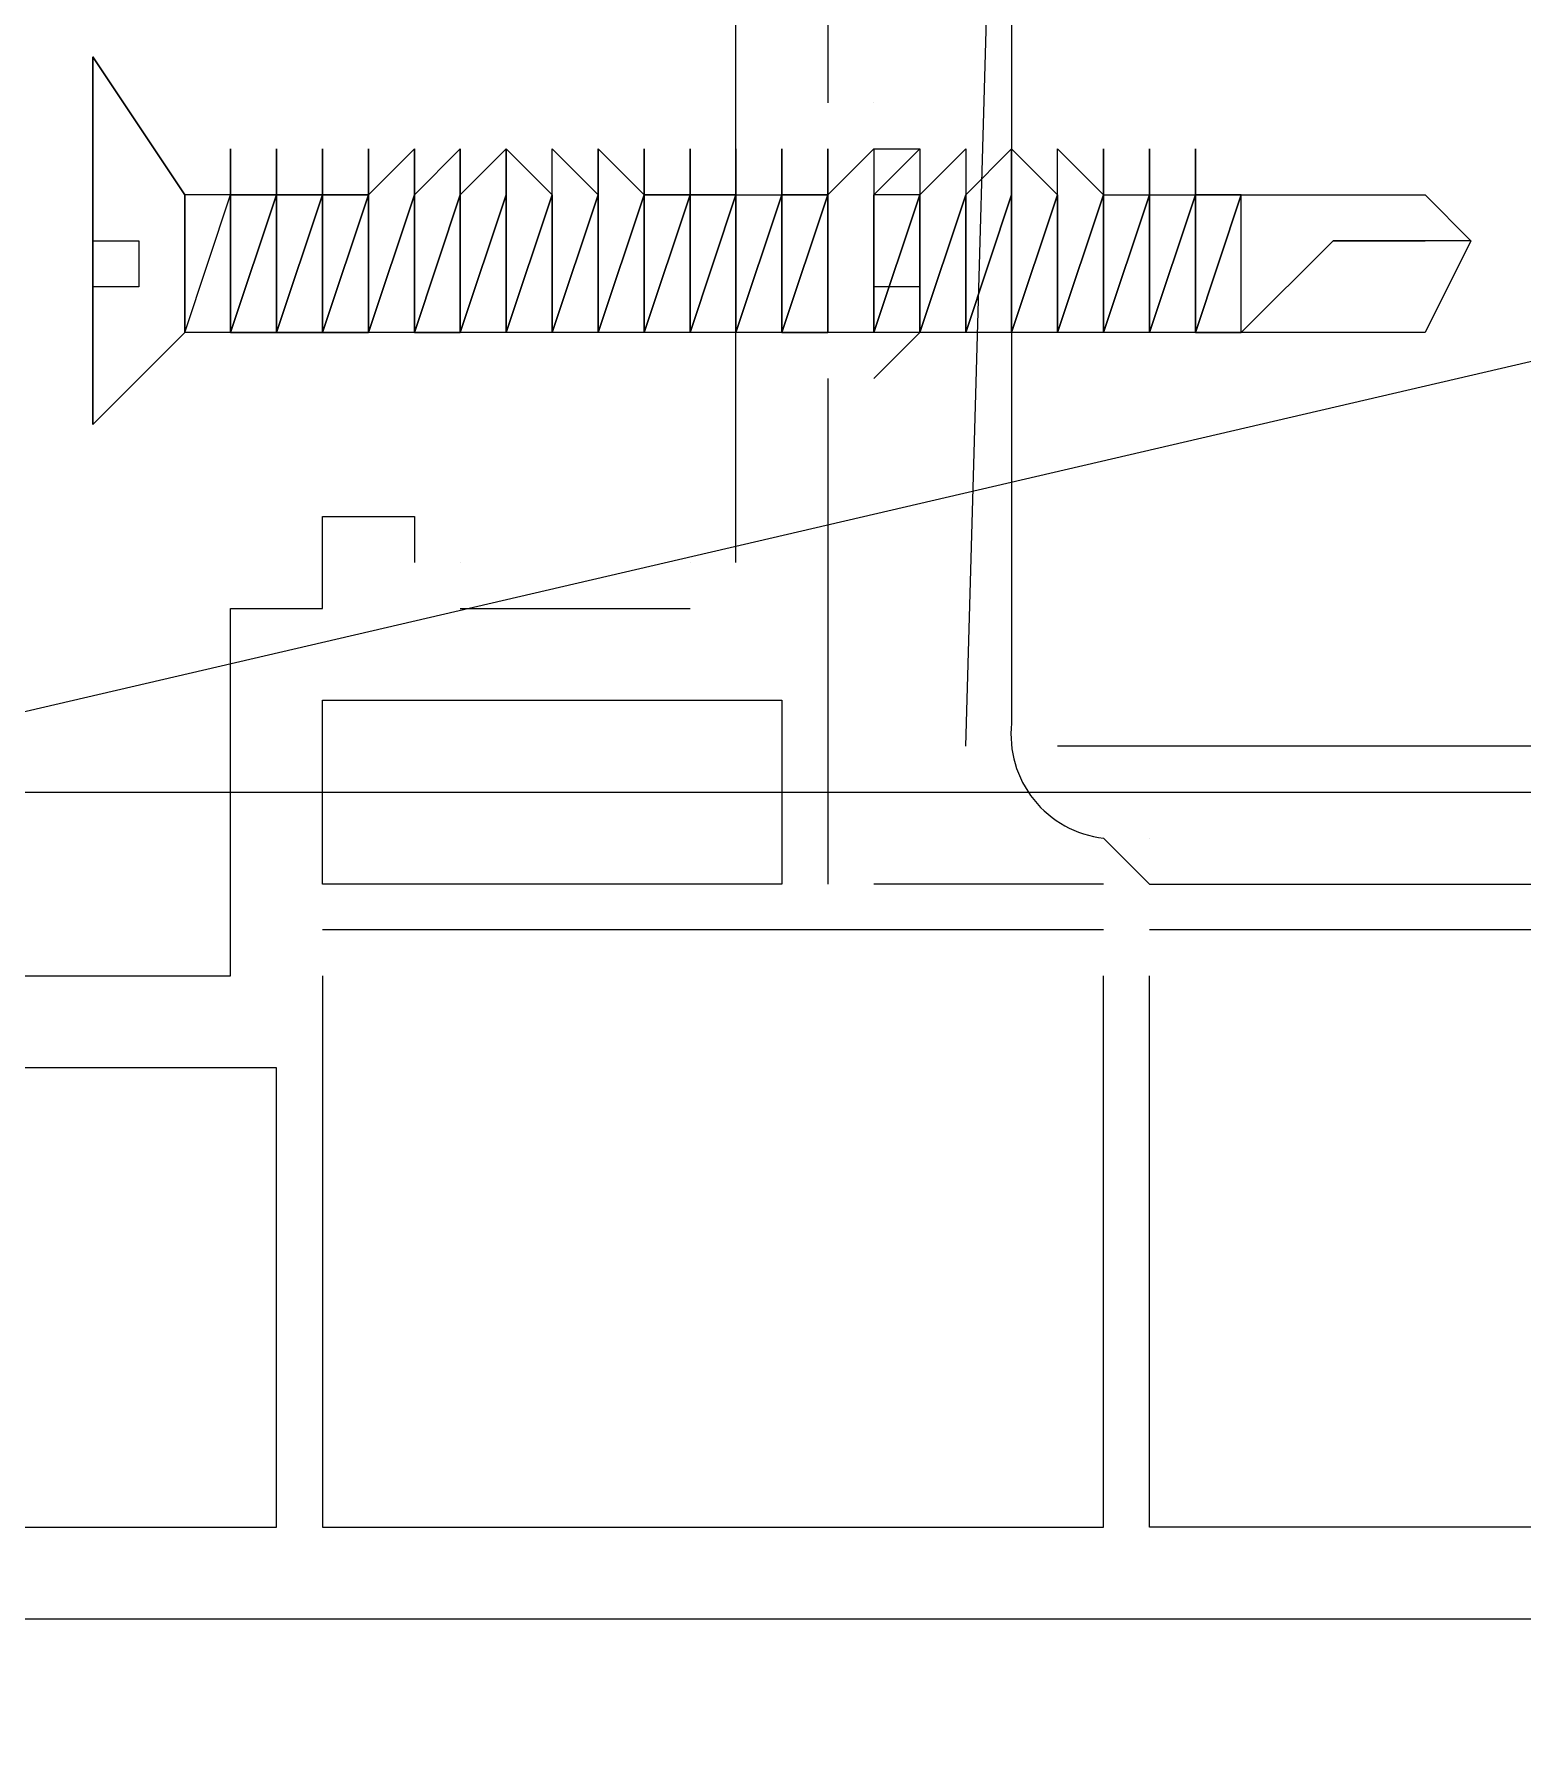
# Model space of a CAD drawing. Header units: millimetres. Extents: x 906 to 41302, y 848 to 28850.
# Drawn here: x 18526.9 to 18561.18, y 17320.17 to 17359.32 of the extents above; entities that cross this region are included whole.
import ezdxf

# ---------------------------------------------------------------- set-up
doc = ezdxf.new("R2010")
doc.units = ezdxf.units.MM
doc.layers.add('PDF_X-단위세대$및$주동평면도$A-DOOR', color=7, linetype='Continuous')

msp = doc.modelspace()

# ---------------------------------------------------------------- linework, layer by layer
at = {"layer": 'PDF_X-단위세대$및$주동평면도$A-DOOR', "lineweight": 5}
for points in [[(18529.312, 17481.561), (19119.862, 17481.561), (18518.728, 17341.861), (19129.387, 17341.861)], [(18530.37, 17355.619), (18530.37, 17352.444), (18528.253, 17350.328), (18528.253, 17358.794)], [(18531.428, 17355.619), (18531.428, 17352.444), (18530.37, 17352.444), (18531.428, 17355.619), (18531.428, 17356.678)], [(18532.487, 17355.619), (18532.487, 17352.444), (18531.428, 17352.444), (18532.487, 17355.619), (18532.487, 17356.678)], [(18532.487, 17352.444), (18533.545, 17355.619), (18533.545, 17356.678), (18533.545, 17355.619), (18533.545, 17352.444)], [(18533.545, 17352.444), (18534.603, 17355.619), (18534.603, 17356.678), (18534.603, 17355.619), (18534.603, 17352.444)], [(18534.603, 17355.619), (18534.603, 17356.678)], [(18534.603, 17352.444), (18534.603, 17355.619), (18535.662, 17356.678), (18535.662, 17355.619), (18536.72, 17356.678), (18536.72, 17355.619), (18537.778, 17356.678), (18537.778, 17355.619), (18537.778, 17356.678), (18538.837, 17355.619), (18537.778, 17352.444), (18536.72, 17352.444), (18535.662, 17352.444)], [(18534.603, 17352.444), (18534.603, 17355.619), (18535.662, 17356.678), (18535.662, 17355.619)], [(18534.603, 17352.444), (18535.662, 17355.619), (18535.662, 17356.678), (18534.603, 17355.619)], [(18552.595, 17352.444), (18551.537, 17352.444), (18550.478, 17352.444), (18549.42, 17352.444), (18548.362, 17352.444), (18547.303, 17352.444), (18546.245, 17352.444), (18545.187, 17352.444), (18544.128, 17352.444), (18543.07, 17352.444), (18542.012, 17352.444), (18540.953, 17352.444), (18539.895, 17352.444), (18538.837, 17352.444), (18537.778, 17352.444), (18536.72, 17352.444), (18535.662, 17352.444), (18534.603, 17352.444), (18534.603, 17355.619), (18535.662, 17356.678), (18535.662, 17355.619), (18536.72, 17356.678), (18536.72, 17355.619), (18537.778, 17356.678), (18537.778, 17355.619), (18537.778, 17356.678), (18538.837, 17355.619), (18538.837, 17356.678), (18539.895, 17355.619), (18539.895, 17356.678), (18540.953, 17355.619), (18540.953, 17356.678), (18540.953, 17355.619), (18542.012, 17355.619), (18542.012, 17356.678), (18542.012, 17355.619), (18543.07, 17355.619), (18543.07, 17356.678), (18543.07, 17355.619), (18544.128, 17355.619), (18544.128, 17356.678), (18544.128, 17355.619), (18545.187, 17355.619), (18545.187, 17356.678), (18545.187, 17355.619), (18546.245, 17356.678), (18546.245, 17355.619), (18547.303, 17356.678), (18547.303, 17355.619), (18548.362, 17356.678), (18548.362, 17355.619), (18549.42, 17356.678), (18549.42, 17355.619), (18549.42, 17356.678), (18550.478, 17355.619), (18550.478, 17356.678), (18551.537, 17355.619), (18551.537, 17356.678), (18551.537, 17355.619), (18552.595, 17355.619), (18552.595, 17356.678), (18552.595, 17355.619), (18553.653, 17355.619), (18553.653, 17356.678), (18553.653, 17355.619), (18553.653, 17352.444)], [(18535.662, 17352.444), (18535.662, 17355.619), (18536.72, 17356.678), (18536.72, 17355.619)], [(18535.662, 17352.444), (18536.72, 17355.619), (18536.72, 17356.678), (18535.662, 17355.619)], [(18537.778, 17355.619), (18536.72, 17352.444), (18536.72, 17355.619), (18537.778, 17356.678)], [(18537.778, 17355.619), (18536.72, 17352.444), (18536.72, 17355.619), (18537.778, 17356.678)], [(18537.778, 17352.444), (18537.778, 17355.619), (18537.778, 17356.678), (18538.837, 17355.619)], [(18537.778, 17352.444), (18538.837, 17355.619), (18537.778, 17356.678), (18537.778, 17355.619)], [(18538.837, 17352.444), (18538.837, 17355.619), (18538.837, 17356.678), (18539.895, 17355.619)], [(18540.953, 17355.619), (18540.953, 17352.444), (18539.895, 17352.444), (18540.953, 17355.619), (18540.953, 17356.678)], [(18540.953, 17355.619), (18540.953, 17352.444), (18539.895, 17352.444), (18540.953, 17355.619), (18540.953, 17356.678)], [(18539.895, 17352.444), (18539.895, 17355.619), (18539.895, 17356.678), (18540.953, 17355.619), (18540.953, 17356.678), (18540.953, 17355.619), (18540.953, 17352.444)], [(18539.895, 17352.444), (18539.895, 17355.619), (18539.895, 17356.678), (18540.953, 17355.619)], [(18539.895, 17352.444), (18540.953, 17355.619), (18539.895, 17356.678), (18539.895, 17355.619)], [(18542.012, 17355.619), (18542.012, 17356.678), (18542.012, 17355.619), (18542.012, 17352.444), (18540.953, 17352.444)], [(18543.07, 17355.619), (18543.07, 17352.444), (18542.012, 17352.444), (18543.07, 17355.619), (18543.07, 17356.678)], [(18543.07, 17352.444), (18544.128, 17355.619), (18544.128, 17356.678), (18544.128, 17355.619), (18545.187, 17355.619), (18545.187, 17356.678), (18545.187, 17355.619), (18545.187, 17352.444), (18544.128, 17352.444)], [(18544.128, 17355.619), (18544.128, 17352.444), (18543.07, 17352.444), (18544.128, 17355.619), (18544.128, 17356.678)], [(18544.128, 17355.619), (18544.128, 17352.444), (18543.07, 17352.444), (18544.128, 17355.619), (18544.128, 17356.678)], [(18544.128, 17352.444), (18545.187, 17355.619), (18545.187, 17356.678), (18545.187, 17355.619), (18545.187, 17352.444)], [(18544.128, 17352.444), (18545.187, 17352.444), (18545.187, 17355.619), (18545.187, 17356.678), (18545.187, 17355.619)], [(18546.245, 17355.619), (18546.245, 17352.444), (18545.187, 17352.444), (18545.187, 17355.619), (18546.245, 17356.678)], [(18547.303, 17355.619), (18546.245, 17355.619), (18547.303, 17356.678)], [(18547.303, 17355.619), (18546.245, 17352.444), (18546.245, 17355.619), (18547.303, 17356.678)], [(18547.303, 17352.444), (18547.303, 17355.619), (18548.362, 17356.678), (18548.362, 17355.619)], [(18548.362, 17352.444), (18548.362, 17355.619), (18549.42, 17356.678), (18549.42, 17355.619)], [(18550.478, 17355.619), (18549.42, 17352.444), (18549.42, 17355.619), (18549.42, 17356.678)], [(18550.478, 17355.619), (18549.42, 17352.444), (18549.42, 17355.619), (18549.42, 17356.678)], [(18550.478, 17355.619), (18550.478, 17352.444), (18549.42, 17352.444), (18549.42, 17355.619), (18549.42, 17356.678)], [(18550.478, 17352.444), (18551.537, 17355.619), (18551.537, 17356.678), (18551.537, 17355.619), (18551.537, 17352.444)], [(18550.478, 17352.444), (18550.478, 17355.619), (18550.478, 17356.678), (18551.537, 17355.619)], [(18551.537, 17352.444), (18552.595, 17355.619), (18552.595, 17356.678), (18552.595, 17355.619), (18553.653, 17355.619), (18553.653, 17356.678), (18553.653, 17355.619), (18554.712, 17355.619), (18553.653, 17352.444), (18552.595, 17352.444)], [(18551.537, 17352.444), (18552.595, 17355.619), (18552.595, 17356.678), (18552.595, 17355.619), (18552.595, 17352.444)], [(18551.537, 17352.444), (18552.595, 17355.619), (18552.595, 17356.678), (18552.595, 17355.619), (18552.595, 17352.444)], [(18553.653, 17355.619), (18553.653, 17352.444), (18552.595, 17352.444), (18553.653, 17355.619), (18553.653, 17356.678)], [(18553.653, 17355.619), (18553.653, 17352.444), (18552.595, 17352.444), (18553.653, 17355.619), (18553.653, 17356.678)], [(18531.428, 17352.444), (18531.428, 17355.619), (18532.487, 17355.619)], [(18532.487, 17352.444), (18532.487, 17355.619), (18533.545, 17355.619)], [(18534.603, 17355.619), (18533.545, 17352.444), (18533.545, 17355.619)], [(18535.662, 17355.619), (18535.662, 17352.444), (18534.603, 17352.444)], [(18534.603, 17352.444), (18535.662, 17355.619), (18535.662, 17352.444)], [(18536.72, 17355.619), (18536.72, 17352.444), (18535.662, 17352.444)], [(18536.72, 17355.619), (18535.662, 17352.444), (18536.72, 17352.444)], [(18536.72, 17352.444), (18537.778, 17355.619), (18537.778, 17352.444)], [(18536.72, 17352.444), (18537.778, 17355.619), (18537.778, 17352.444)], [(18537.778, 17352.444), (18538.837, 17355.619), (18538.837, 17352.444)], [(18538.837, 17352.444), (18539.895, 17355.619), (18539.895, 17352.444)], [(18542.012, 17355.619), (18540.953, 17352.444), (18540.953, 17355.619)], [(18542.012, 17355.619), (18543.07, 17355.619), (18542.012, 17352.444)], [(18544.128, 17355.619), (18543.07, 17352.444), (18543.07, 17355.619)], [(18544.128, 17352.444), (18544.128, 17355.619), (18545.187, 17355.619)], [(18544.128, 17352.444), (18545.187, 17355.619), (18544.128, 17355.619)], [(18547.303, 17355.619), (18547.303, 17352.444), (18546.245, 17352.444)], [(18547.303, 17352.444), (18548.362, 17355.619), (18548.362, 17352.444)], [(18549.42, 17355.619), (18549.42, 17352.444), (18548.362, 17352.444)], [(18550.478, 17355.619), (18550.478, 17352.444), (18549.42, 17352.444)], [(18550.478, 17355.619), (18550.478, 17352.444), (18549.42, 17352.444)], [(18550.478, 17352.444), (18551.537, 17355.619), (18551.537, 17352.444)], [(18552.595, 17355.619), (18551.537, 17352.444), (18551.537, 17355.619)], [(18553.653, 17355.619), (18552.595, 17352.444), (18552.595, 17355.619)], [(18553.653, 17355.619), (18552.595, 17352.444), (18552.595, 17355.619)], [(18554.712, 17355.619), (18553.653, 17352.444), (18553.653, 17355.619)], [(18560.003, 17354.561), (18558.945, 17352.444), (18554.712, 17352.444), (18554.712, 17355.619), (18558.945, 17355.619)], [(18553.653, 17352.444), (18554.712, 17352.444)], [(18533.545, 17339.744), (18533.545, 17343.978), (18544.128, 17343.978), (18544.128, 17339.744)]]:
    msp.add_lwpolyline(points, close=True, dxfattribs=at)
for points in [[(18591.927, 17333.945, -0.260906), (18587.52, 17338.686), (18577.995, 17339.744), (18587.52, 17339.744, -0.21556), (18589.637, 17343.978), (18589.637, 17350.328), (18587.52, 17351.386), (18589.637, 17352.444), (18589.637, 17367.261), (18587.52, 17368.319), (18589.637, 17369.378), (18589.637, 17381.019, -0.326664), (18586.462, 17383.136), (18566.353, 17383.136), (18566.353, 17382.078), (18565.295, 17382.078), (18565.295, 17383.136), (18545.187, 17383.136), (18545.187, 17377.844), (18548.362, 17376.786), (18545.187, 17375.728), (18545.187, 17357.736)], [(18548.362, 17342.919), (18549.42, 17379.961), (18549.42, 17343.448, 0.414215), (18551.537, 17340.803), (18552.595, 17339.744), (18575.878, 17339.744)]]:
    msp.add_lwpolyline(points, format="xyb", dxfattribs=at)
for points in [[(18543.07, 17347.153), (18543.07, 17361.969)], [(18534.603, 17355.619), (18533.545, 17355.619), (18533.545, 17356.678), (18533.545, 17355.619), (18532.487, 17355.619), (18532.487, 17356.678), (18532.487, 17355.619), (18531.428, 17355.619), (18530.37, 17355.619), (18528.253, 17358.794), (18528.253, 17350.328), (18530.37, 17352.444), (18530.37, 17355.619), (18530.37, 17354.561)], [(18545.187, 17357.736), (18545.187, 17357.736)], [(18546.245, 17357.736), (18546.245, 17357.736)], [(18531.428, 17356.678), (18531.428, 17356.678)], [(18532.487, 17356.678), (18532.487, 17356.678)], [(18533.545, 17356.678), (18533.545, 17356.678)], [(18534.603, 17356.678), (18534.603, 17356.678)], [(18535.662, 17356.678), (18535.662, 17356.678)], [(18535.662, 17356.678), (18535.662, 17356.678)], [(18535.662, 17356.678), (18535.662, 17356.678)], [(18535.662, 17356.678), (18535.662, 17356.678)], [(18536.72, 17356.678), (18536.72, 17356.678)], [(18536.72, 17356.678), (18536.72, 17356.678)], [(18536.72, 17356.678), (18536.72, 17356.678)], [(18536.72, 17356.678), (18536.72, 17356.678)], [(18537.778, 17356.678), (18537.778, 17356.678)], [(18537.778, 17356.678), (18537.778, 17356.678)], [(18537.778, 17356.678), (18537.778, 17356.678)], [(18537.778, 17356.678), (18537.778, 17356.678)], [(18537.778, 17356.678), (18537.778, 17356.678)], [(18537.778, 17356.678), (18537.778, 17356.678)], [(18538.837, 17355.619), (18537.778, 17356.678), (18538.837, 17355.619)], [(18537.778, 17356.678), (18537.778, 17356.678)], [(18537.778, 17356.678), (18537.778, 17356.678)], [(18538.837, 17356.678), (18538.837, 17356.678)], [(18538.837, 17356.678), (18538.837, 17356.678)], [(18539.895, 17356.678), (18539.895, 17356.678)], [(18539.895, 17356.678), (18539.895, 17356.678)], [(18539.895, 17356.678), (18539.895, 17356.678)], [(18539.895, 17356.678), (18539.895, 17356.678)], [(18543.07, 17352.444), (18543.07, 17355.619), (18542.012, 17355.619), (18542.012, 17356.678), (18542.012, 17355.619), (18542.012, 17356.678), (18542.012, 17355.619), (18542.012, 17352.444), (18540.953, 17352.444)], [(18540.953, 17356.678), (18540.953, 17356.678)], [(18540.953, 17356.678), (18540.953, 17356.678)], [(18540.953, 17356.678), (18540.953, 17356.678)], [(18540.953, 17356.678), (18540.953, 17356.678)], [(18542.012, 17356.678), (18542.012, 17356.678)], [(18542.012, 17356.678), (18542.012, 17356.678)], [(18543.07, 17356.678), (18543.07, 17356.678)], [(18543.07, 17356.678), (18543.07, 17356.678)], [(18544.128, 17356.678), (18544.128, 17356.678)], [(18544.128, 17356.678), (18544.128, 17356.678)], [(18544.128, 17356.678), (18544.128, 17356.678)], [(18544.128, 17356.678), (18544.128, 17356.678)], [(18545.187, 17356.678), (18545.187, 17356.678)], [(18545.187, 17356.678), (18545.187, 17356.678)], [(18545.187, 17352.444), (18545.187, 17355.619), (18546.245, 17356.678), (18546.245, 17355.619)], [(18545.187, 17356.678), (18545.187, 17356.678)], [(18545.187, 17356.678), (18545.187, 17356.678)], [(18546.245, 17356.678), (18547.303, 17356.678)], [(18548.362, 17356.678), (18548.362, 17355.619), (18547.303, 17352.444), (18546.245, 17351.386)], [(18546.245, 17356.678), (18546.245, 17356.678)], [(18546.245, 17356.678), (18546.245, 17356.678)], [(18546.245, 17356.678), (18546.245, 17356.678)], [(18547.303, 17356.678), (18547.303, 17356.678)], [(18547.303, 17356.678), (18547.303, 17356.678)], [(18547.303, 17356.678), (18547.303, 17356.678)], [(18548.362, 17356.678), (18548.362, 17356.678)], [(18548.362, 17356.678), (18548.362, 17356.678)], [(18548.362, 17356.678), (18548.362, 17356.678)], [(18549.42, 17356.678), (18549.42, 17356.678)], [(18549.42, 17356.678), (18549.42, 17356.678)], [(18549.42, 17356.678), (18549.42, 17356.678)], [(18549.42, 17356.678), (18549.42, 17356.678)], [(18549.42, 17356.678), (18549.42, 17356.678)], [(18549.42, 17356.678), (18549.42, 17356.678)], [(18550.478, 17356.678), (18550.478, 17356.678)], [(18550.478, 17355.619), (18550.478, 17356.678)], [(18550.478, 17356.678), (18550.478, 17356.678)], [(18551.537, 17356.678), (18551.537, 17356.678)], [(18551.537, 17356.678), (18551.537, 17356.678)], [(18552.595, 17356.678), (18552.595, 17356.678)], [(18552.595, 17356.678), (18552.595, 17356.678)], [(18552.595, 17356.678), (18552.595, 17356.678)], [(18552.595, 17356.678), (18552.595, 17356.678)], [(18553.653, 17356.678), (18553.653, 17356.678)], [(18553.653, 17356.678), (18553.653, 17356.678)], [(18553.653, 17356.678), (18553.653, 17356.678)], [(18553.653, 17356.678), (18553.653, 17356.678)], [(18530.37, 17355.619), (18530.37, 17355.619)], [(18531.428, 17355.619), (18531.428, 17355.619)], [(18531.428, 17355.619), (18531.428, 17355.619)], [(18532.487, 17355.619), (18532.487, 17355.619)], [(18532.487, 17355.619), (18532.487, 17355.619)], [(18532.487, 17355.619), (18532.487, 17355.619)], [(18533.545, 17355.619), (18533.545, 17355.619)], [(18533.545, 17355.619), (18533.545, 17355.619)], [(18533.545, 17355.619), (18533.545, 17355.619)], [(18533.545, 17355.619), (18533.545, 17355.619)], [(18534.603, 17355.619), (18534.603, 17355.619)], [(18534.603, 17355.619), (18534.603, 17355.619)], [(18534.603, 17355.619), (18534.603, 17352.444), (18534.603, 17355.619)], [(18534.603, 17355.619), (18534.603, 17355.619)], [(18534.603, 17355.619), (18534.603, 17355.619)], [(18534.603, 17355.619), (18534.603, 17355.619)], [(18534.603, 17355.619), (18534.603, 17355.619)], [(18534.603, 17355.619), (18534.603, 17355.619)], [(18535.662, 17355.619), (18535.662, 17355.619)], [(18535.662, 17355.619), (18535.662, 17355.619)], [(18535.662, 17355.619), (18535.662, 17355.619)], [(18535.662, 17355.619), (18535.662, 17355.619)], [(18535.662, 17355.619), (18535.662, 17355.619)], [(18535.662, 17355.619), (18535.662, 17355.619)], [(18535.662, 17355.619), (18535.662, 17355.619)], [(18535.662, 17355.619), (18535.662, 17355.619)], [(18536.72, 17355.619), (18536.72, 17355.619)], [(18536.72, 17355.619), (18536.72, 17355.619)], [(18536.72, 17355.619), (18536.72, 17355.619)], [(18536.72, 17355.619), (18536.72, 17355.619)], [(18536.72, 17355.619), (18536.72, 17355.619)], [(18536.72, 17355.619), (18536.72, 17355.619)], [(18536.72, 17355.619), (18536.72, 17355.619)], [(18537.778, 17355.619), (18537.778, 17355.619)], [(18537.778, 17355.619), (18537.778, 17355.619)], [(18537.778, 17355.619), (18537.778, 17355.619)], [(18537.778, 17355.619), (18537.778, 17355.619)], [(18537.778, 17355.619), (18537.778, 17355.619)], [(18537.778, 17355.619), (18537.778, 17355.619)], [(18538.837, 17355.619), (18538.837, 17355.619)], [(18538.837, 17355.619), (18538.837, 17355.619)], [(18538.837, 17355.619), (18538.837, 17355.619)], [(18538.837, 17355.619), (18538.837, 17355.619)], [(18538.837, 17355.619), (18538.837, 17355.619)], [(18539.895, 17355.619), (18538.837, 17352.444)], [(18538.837, 17355.619), (18538.837, 17355.619)], [(18539.895, 17352.444), (18540.953, 17355.619), (18539.895, 17352.444)], [(18539.895, 17352.444), (18540.953, 17355.619), (18539.895, 17352.444)], [(18539.895, 17355.619), (18539.895, 17355.619)], [(18539.895, 17355.619), (18539.895, 17355.619)], [(18539.895, 17355.619), (18539.895, 17355.619)], [(18539.895, 17355.619), (18539.895, 17355.619)], [(18539.895, 17355.619), (18539.895, 17355.619)], [(18539.895, 17355.619), (18539.895, 17355.619)], [(18540.953, 17355.619), (18540.953, 17355.619)], [(18540.953, 17355.619), (18540.953, 17355.619)], [(18540.953, 17355.619), (18540.953, 17355.619)], [(18540.953, 17355.619), (18540.953, 17355.619)], [(18540.953, 17355.619), (18540.953, 17355.619)], [(18540.953, 17355.619), (18540.953, 17355.619)], [(18540.953, 17355.619), (18540.953, 17355.619)], [(18540.953, 17355.619), (18540.953, 17355.619)], [(18540.953, 17355.619), (18540.953, 17355.619)], [(18540.953, 17355.619), (18542.012, 17355.619), (18540.953, 17355.619)], [(18540.953, 17352.444), (18542.012, 17355.619), (18540.953, 17352.444)], [(18540.953, 17355.619), (18540.953, 17355.619)], [(18540.953, 17355.619), (18540.953, 17355.619)], [(18542.012, 17355.619), (18542.012, 17355.619)], [(18542.012, 17355.619), (18542.012, 17355.619)], [(18542.012, 17355.619), (18542.012, 17355.619)], [(18543.07, 17355.619), (18543.07, 17355.619)], [(18543.07, 17355.619), (18543.07, 17355.619)], [(18543.07, 17355.619), (18543.07, 17355.619)], [(18543.07, 17355.619), (18543.07, 17355.619)], [(18543.07, 17355.619), (18543.07, 17355.619)], [(18544.128, 17355.619), (18544.128, 17355.619)], [(18544.128, 17355.619), (18544.128, 17355.619)], [(18544.128, 17355.619), (18544.128, 17355.619)], [(18544.128, 17355.619), (18544.128, 17355.619)], [(18544.128, 17355.619), (18544.128, 17355.619)], [(18544.128, 17355.619), (18544.128, 17355.619)], [(18544.128, 17355.619), (18544.128, 17355.619)], [(18544.128, 17355.619), (18544.128, 17355.619)], [(18545.187, 17355.619), (18545.187, 17355.619)], [(18545.187, 17355.619), (18545.187, 17355.619)], [(18545.187, 17355.619), (18545.187, 17355.619)], [(18545.187, 17355.619), (18545.187, 17355.619)], [(18545.187, 17355.619), (18545.187, 17355.619)], [(18545.187, 17355.619), (18545.187, 17352.444), (18545.187, 17355.619)], [(18545.187, 17355.619), (18545.187, 17355.619)], [(18545.187, 17355.619), (18545.187, 17355.619)], [(18545.187, 17355.619), (18545.187, 17355.619)], [(18545.187, 17355.619), (18545.187, 17355.619)], [(18545.187, 17355.619), (18545.187, 17355.619)], [(18545.187, 17355.619), (18545.187, 17355.619)], [(18545.187, 17355.619), (18545.187, 17355.619)], [(18546.245, 17355.619), (18546.245, 17355.619)], [(18546.245, 17355.619), (18546.245, 17355.619)], [(18547.303, 17355.619), (18546.245, 17352.444), (18546.245, 17355.619), (18546.245, 17352.444)], [(18546.245, 17355.619), (18546.245, 17352.444), (18546.245, 17355.619)], [(18546.245, 17355.619), (18546.245, 17355.619)], [(18546.245, 17355.619), (18546.245, 17355.619)], [(18547.303, 17355.619), (18547.303, 17355.619)], [(18547.303, 17355.619), (18547.303, 17355.619)], [(18547.303, 17355.619), (18547.303, 17355.619)], [(18547.303, 17355.619), (18547.303, 17355.619)], [(18548.362, 17353.503), (18548.362, 17352.444), (18549.42, 17355.619)], [(18548.362, 17355.619), (18548.362, 17355.619)], [(18548.362, 17355.619), (18548.362, 17355.619)], [(18548.362, 17355.619), (18548.362, 17355.619)], [(18548.362, 17355.619), (18548.362, 17355.619)], [(18548.362, 17355.619), (18548.362, 17355.619)], [(18548.362, 17355.619), (18548.362, 17355.619)], [(18549.42, 17355.619), (18549.42, 17355.619)], [(18549.42, 17355.619), (18549.42, 17355.619)], [(18549.42, 17355.619), (18549.42, 17355.619)], [(18549.42, 17355.619), (18549.42, 17355.619)], [(18549.42, 17355.619), (18549.42, 17355.619)], [(18549.42, 17355.619), (18549.42, 17355.619)], [(18550.478, 17355.619), (18550.478, 17355.619)], [(18550.478, 17355.619), (18550.478, 17355.619)], [(18550.478, 17355.619), (18550.478, 17355.619)], [(18551.537, 17355.619), (18550.478, 17352.444), (18551.537, 17355.619)], [(18550.478, 17355.619), (18550.478, 17355.619)], [(18550.478, 17355.619), (18550.478, 17355.619)], [(18551.537, 17355.619), (18551.537, 17355.619)], [(18551.537, 17355.619), (18551.537, 17355.619)], [(18551.537, 17355.619), (18551.537, 17355.619)], [(18551.537, 17355.619), (18551.537, 17355.619)], [(18551.537, 17355.619), (18551.537, 17355.619)], [(18551.537, 17355.619), (18551.537, 17355.619)], [(18551.537, 17355.619), (18551.537, 17355.619)], [(18551.537, 17355.619), (18551.537, 17355.619)], [(18552.595, 17355.619), (18552.595, 17355.619)], [(18552.595, 17355.619), (18552.595, 17355.619)], [(18552.595, 17355.619), (18552.595, 17355.619)], [(18552.595, 17355.619), (18552.595, 17355.619)], [(18552.595, 17355.619), (18552.595, 17355.619)], [(18552.595, 17355.619), (18552.595, 17355.619)], [(18552.595, 17355.619), (18552.595, 17355.619)], [(18552.595, 17355.619), (18552.595, 17355.619)], [(18552.595, 17355.619), (18552.595, 17355.619)], [(18552.595, 17355.619), (18552.595, 17355.619)], [(18553.653, 17355.619), (18553.653, 17355.619)], [(18553.653, 17355.619), (18553.653, 17355.619)], [(18553.653, 17355.619), (18553.653, 17355.619)], [(18553.653, 17355.619), (18553.653, 17355.619)], [(18553.653, 17355.619), (18553.653, 17355.619)], [(18553.653, 17355.619), (18554.712, 17355.619), (18553.653, 17355.619)], [(18553.653, 17352.444), (18554.712, 17355.619), (18553.653, 17352.444)], [(18553.653, 17355.619), (18553.653, 17355.619)], [(18553.653, 17355.619), (18553.653, 17355.619)], [(18554.712, 17355.619), (18554.712, 17355.619)], [(18554.712, 17355.619), (18554.712, 17355.619)], [(18558.945, 17355.619), (18558.945, 17355.619)], [(18528.253, 17354.561), (18529.312, 17354.561), (18529.312, 17353.503), (18528.253, 17353.503)], [(18545.187, 17354.561), (18545.187, 17353.503)], [(18545.187, 17354.561), (18545.187, 17354.561)], [(18546.245, 17354.561), (18546.245, 17354.561)], [(18554.712, 17352.444), (18556.828, 17354.561)], [(18560.003, 17354.561), (18556.828, 17354.561), (18558.945, 17354.561)], [(18545.187, 17353.503), (18545.187, 17353.503)], [(18547.303, 17353.503), (18546.245, 17353.503)], [(18546.245, 17353.503), (18546.245, 17353.503)], [(18547.303, 17353.503), (18547.303, 17353.503)], [(18548.362, 17353.503), (18548.362, 17353.503)], [(18530.37, 17352.444), (18530.37, 17352.444)], [(18530.37, 17352.444), (18530.37, 17352.444)], [(18531.428, 17352.444), (18532.487, 17352.444), (18533.545, 17352.444), (18534.603, 17352.444)], [(18531.428, 17352.444), (18531.428, 17352.444)], [(18531.428, 17352.444), (18531.428, 17352.444)], [(18531.428, 17352.444), (18531.428, 17352.444)], [(18532.487, 17352.444), (18532.487, 17352.444)], [(18532.487, 17352.444), (18532.487, 17352.444)], [(18532.487, 17352.444), (18532.487, 17352.444)], [(18532.487, 17352.444), (18532.487, 17352.444)], [(18533.545, 17352.444), (18533.545, 17352.444)], [(18533.545, 17352.444), (18533.545, 17352.444)], [(18533.545, 17352.444), (18533.545, 17352.444)], [(18533.545, 17352.444), (18533.545, 17352.444)], [(18534.603, 17352.444), (18534.603, 17352.444)], [(18534.603, 17352.444), (18534.603, 17352.444)], [(18534.603, 17352.444), (18534.603, 17352.444)], [(18534.603, 17352.444), (18534.603, 17352.444)], [(18534.603, 17352.444), (18534.603, 17352.444)], [(18534.603, 17352.444), (18534.603, 17352.444)], [(18534.603, 17352.444), (18534.603, 17352.444)], [(18535.662, 17352.444), (18535.662, 17352.444)], [(18535.662, 17352.444), (18535.662, 17352.444)], [(18535.662, 17352.444), (18535.662, 17352.444)], [(18535.662, 17352.444), (18535.662, 17352.444)], [(18535.662, 17352.444), (18535.662, 17352.444)], [(18535.662, 17352.444), (18535.662, 17352.444)], [(18535.662, 17352.444), (18535.662, 17352.444)], [(18536.72, 17352.444), (18536.72, 17352.444)], [(18536.72, 17352.444), (18536.72, 17352.444)], [(18536.72, 17352.444), (18536.72, 17352.444)], [(18536.72, 17352.444), (18536.72, 17352.444)], [(18536.72, 17352.444), (18536.72, 17352.444)], [(18536.72, 17352.444), (18536.72, 17352.444)], [(18537.778, 17352.444), (18537.778, 17352.444)], [(18537.778, 17352.444), (18537.778, 17352.444)], [(18537.778, 17352.444), (18537.778, 17352.444)], [(18537.778, 17352.444), (18537.778, 17352.444)], [(18537.778, 17352.444), (18537.778, 17352.444)], [(18538.837, 17352.444), (18538.837, 17352.444)], [(18538.837, 17352.444), (18538.837, 17352.444)], [(18538.837, 17352.444), (18538.837, 17352.444)], [(18538.837, 17352.444), (18538.837, 17352.444)], [(18539.895, 17352.444), (18539.895, 17352.444)], [(18539.895, 17352.444), (18539.895, 17352.444)], [(18539.895, 17352.444), (18539.895, 17352.444)], [(18539.895, 17352.444), (18539.895, 17352.444)], [(18539.895, 17352.444), (18539.895, 17352.444)], [(18539.895, 17352.444), (18539.895, 17352.444)], [(18539.895, 17352.444), (18539.895, 17352.444)], [(18540.953, 17352.444), (18540.953, 17352.444)], [(18540.953, 17352.444), (18540.953, 17352.444)], [(18540.953, 17352.444), (18540.953, 17352.444)], [(18540.953, 17352.444), (18540.953, 17352.444)], [(18540.953, 17352.444), (18540.953, 17352.444)], [(18540.953, 17352.444), (18540.953, 17352.444)], [(18542.012, 17352.444), (18542.012, 17352.444)], [(18542.012, 17352.444), (18542.012, 17352.444)], [(18542.012, 17352.444), (18542.012, 17352.444)], [(18542.012, 17352.444), (18542.012, 17352.444)], [(18542.012, 17352.444), (18542.012, 17352.444)], [(18543.07, 17352.444), (18543.07, 17352.444)], [(18543.07, 17352.444), (18543.07, 17352.444)], [(18543.07, 17352.444), (18543.07, 17352.444)], [(18543.07, 17352.444), (18543.07, 17352.444)], [(18543.07, 17352.444), (18543.07, 17352.444)], [(18543.07, 17352.444), (18543.07, 17352.444)], [(18544.128, 17352.444), (18544.128, 17352.444)], [(18544.128, 17352.444), (18544.128, 17352.444)], [(18544.128, 17352.444), (18544.128, 17352.444)], [(18544.128, 17352.444), (18544.128, 17352.444)], [(18544.128, 17352.444), (18544.128, 17352.444)], [(18544.128, 17352.444), (18544.128, 17352.444)], [(18545.187, 17352.444), (18545.187, 17352.444)], [(18545.187, 17352.444), (18545.187, 17352.444)], [(18545.187, 17352.444), (18545.187, 17352.444)], [(18545.187, 17352.444), (18545.187, 17352.444)], [(18545.187, 17352.444), (18545.187, 17352.444)], [(18545.187, 17352.444), (18545.187, 17352.444)], [(18545.187, 17352.444), (18545.187, 17352.444)], [(18546.245, 17352.444), (18546.245, 17352.444)], [(18546.245, 17352.444), (18546.245, 17352.444)], [(18546.245, 17352.444), (18546.245, 17352.444)], [(18546.245, 17352.444), (18546.245, 17352.444)], [(18546.245, 17352.444), (18546.245, 17352.444)], [(18547.303, 17352.444), (18547.303, 17352.444)], [(18547.303, 17352.444), (18547.303, 17352.444)], [(18547.303, 17352.444), (18547.303, 17352.444)], [(18547.303, 17352.444), (18547.303, 17352.444)], [(18547.303, 17352.444), (18547.303, 17352.444)], [(18548.362, 17352.444), (18548.362, 17352.444)], [(18548.362, 17352.444), (18548.362, 17352.444)], [(18548.362, 17352.444), (18548.362, 17352.444)], [(18548.362, 17352.444), (18548.362, 17352.444)], [(18548.362, 17352.444), (18548.362, 17352.444)], [(18548.362, 17352.444), (18548.362, 17352.444)], [(18549.42, 17352.444), (18549.42, 17352.444)], [(18549.42, 17352.444), (18549.42, 17352.444)], [(18549.42, 17352.444), (18549.42, 17352.444)], [(18549.42, 17352.444), (18549.42, 17352.444)], [(18549.42, 17352.444), (18549.42, 17352.444)], [(18549.42, 17352.444), (18549.42, 17352.444)], [(18549.42, 17352.444), (18549.42, 17352.444)], [(18550.478, 17352.444), (18550.478, 17352.444)], [(18550.478, 17352.444), (18550.478, 17352.444)], [(18550.478, 17352.444), (18550.478, 17352.444)], [(18550.478, 17352.444), (18550.478, 17352.444)], [(18550.478, 17352.444), (18550.478, 17352.444)], [(18550.478, 17352.444), (18550.478, 17352.444)], [(18550.478, 17352.444), (18550.478, 17352.444)], [(18551.537, 17352.444), (18551.537, 17352.444)], [(18551.537, 17352.444), (18551.537, 17352.444)], [(18551.537, 17352.444), (18551.537, 17352.444)], [(18552.595, 17352.444), (18552.595, 17352.444)], [(18552.595, 17352.444), (18552.595, 17352.444)], [(18552.595, 17352.444), (18552.595, 17352.444)], [(18552.595, 17352.444), (18552.595, 17352.444)], [(18552.595, 17352.444), (18552.595, 17352.444)], [(18552.595, 17352.444), (18552.595, 17352.444)], [(18552.595, 17352.444), (18552.595, 17352.444)], [(18552.595, 17352.444), (18552.595, 17352.444)], [(18553.653, 17352.444), (18553.653, 17352.444)], [(18553.653, 17352.444), (18553.653, 17352.444)], [(18553.653, 17352.444), (18553.653, 17352.444)], [(18553.653, 17352.444), (18553.653, 17352.444)], [(18553.653, 17352.444), (18553.653, 17352.444)], [(18554.712, 17352.444), (18554.712, 17352.444)], [(18558.945, 17352.444), (18558.945, 17352.444)], [(18545.187, 17351.386), (18545.187, 17339.744)], [(18545.187, 17351.386), (18545.187, 17351.386)], [(18546.245, 17351.386), (18546.245, 17351.386)], [(18528.253, 17350.328), (18528.253, 17350.328)], [(18518.728, 17337.628), (18531.428, 17337.628), (18531.428, 17346.094), (18533.545, 17346.094), (18533.545, 17348.211), (18535.662, 17348.211), (18535.662, 17347.153)], [(18533.545, 17348.211), (18533.545, 17348.211)], [(18535.662, 17348.211), (18535.662, 17348.211)], [(18535.662, 17347.153), (18535.662, 17347.153)], [(18536.72, 17347.153), (18536.72, 17347.153)], [(18542.012, 17347.153), (18542.012, 17347.153)], [(18543.07, 17347.153), (18543.07, 17347.153)], [(18531.428, 17346.094), (18531.428, 17346.094)], [(18533.545, 17346.094), (18533.545, 17346.094)], [(18536.72, 17346.094), (18542.012, 17346.094)], [(18536.72, 17346.094), (18536.72, 17346.094)], [(18542.012, 17346.094), (18542.012, 17346.094)], [(18533.545, 17343.978), (18533.545, 17343.978)], [(18544.128, 17343.978), (18544.128, 17343.978)], [(18548.362, 17342.919), (18548.362, 17342.919)], [(18549.42, 17342.919), (18549.42, 17342.919)], [(18550.478, 17341.861), (18586.462, 17341.861), (18586.462, 17342.919), (18550.478, 17342.919)], [(18550.478, 17342.919), (18550.478, 17342.919)], [(18550.478, 17341.861), (18550.478, 17341.861)], [(18551.537, 17340.803), (18551.537, 17340.803)], [(18552.595, 17340.803), (18552.595, 17340.803)], [(18533.545, 17339.744), (18533.545, 17339.744)], [(18544.128, 17339.744), (18544.128, 17339.744)], [(18545.187, 17339.744), (18545.187, 17339.744)], [(18551.537, 17339.744), (18546.245, 17339.744)], [(18546.245, 17339.744), (18546.245, 17339.744)], [(18551.537, 17339.744), (18551.537, 17339.744)], [(18552.595, 17339.744), (18552.595, 17339.744)], [(18551.537, 17338.686), (18533.545, 17338.686)], [(18533.545, 17338.686), (18533.545, 17338.686)], [(18551.537, 17338.686), (18551.537, 17338.686)], [(18575.878, 17338.686), (18552.595, 17338.686)], [(18552.595, 17338.686), (18552.595, 17338.686)], [(18531.428, 17337.628), (18531.428, 17337.628)], [(18533.545, 17337.628), (18533.545, 17324.928), (18551.537, 17324.928), (18551.537, 17337.628)], [(18533.545, 17337.628), (18533.545, 17337.628)], [(18533.545, 17337.628), (18533.545, 17337.628)], [(18551.537, 17337.628), (18551.537, 17337.628)], [(18575.878, 17337.628), (18575.878, 17324.928), (18552.595, 17324.928), (18552.595, 17337.628)], [(18552.595, 17337.628), (18552.595, 17337.628)], [(18519.787, 17324.928), (18532.487, 17324.928), (18532.487, 17335.511), (18521.903, 17335.511)], [(18532.487, 17335.511), (18532.487, 17335.511)], [(18532.487, 17334.453), (18532.487, 17334.453)], [(18532.487, 17324.928), (18532.487, 17324.928)], [(18533.545, 17324.928), (18533.545, 17324.928)], [(18551.537, 17324.928), (18551.537, 17324.928)], [(18552.595, 17324.928), (18552.595, 17324.928)], [(18606.57, 17322.811), (18519.787, 17322.811)]]:
    msp.add_lwpolyline(points, dxfattribs=at)
msp.add_arc((18470.574, 17379.432), 669.396, 273.62549, 356.429444, dxfattribs=at)

doc.saveas('drawing.dxf')
